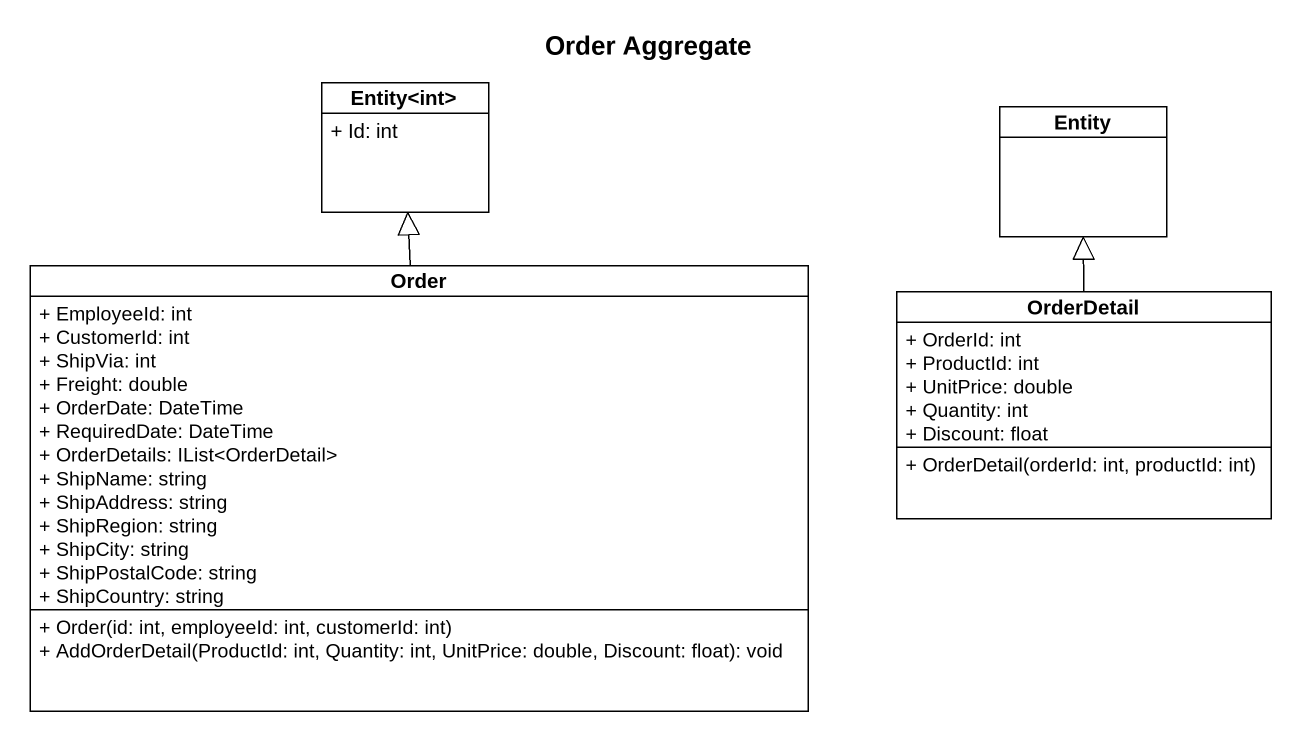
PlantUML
@startuml
title Order Aggregate
hide circle
hide empty members
skinparam classAttributeIconSize 0
class "Entity<int>" as Entity_int {
  + Id: int
}
class "Entity" as Entity_
class Order {
  + EmployeeId: int
  + CustomerId: int
  + ShipVia: int
  + Freight: double
  + OrderDate: DateTime
  + RequiredDate: DateTime
  + OrderDetails: IList<OrderDetail>
  + ShipName: string
  + ShipAddress: string
  + ShipRegion: string
  + ShipCity: string
  + ShipPostalCode: string
  + ShipCountry: string
  + Order(id: int, employeeId: int, customerId: int)
  + AddOrderDetail(ProductId: int, Quantity: int, UnitPrice: double, Discount: float): void
}
class OrderDetail {
  + OrderId: int
  + ProductId: int
  + UnitPrice: double
  + Quantity: int
  + Discount: float
  + OrderDetail(orderId: int, productId: int)
}
Order -up-|> Entity_int
OrderDetail -up-|> Entity_
@enduml
